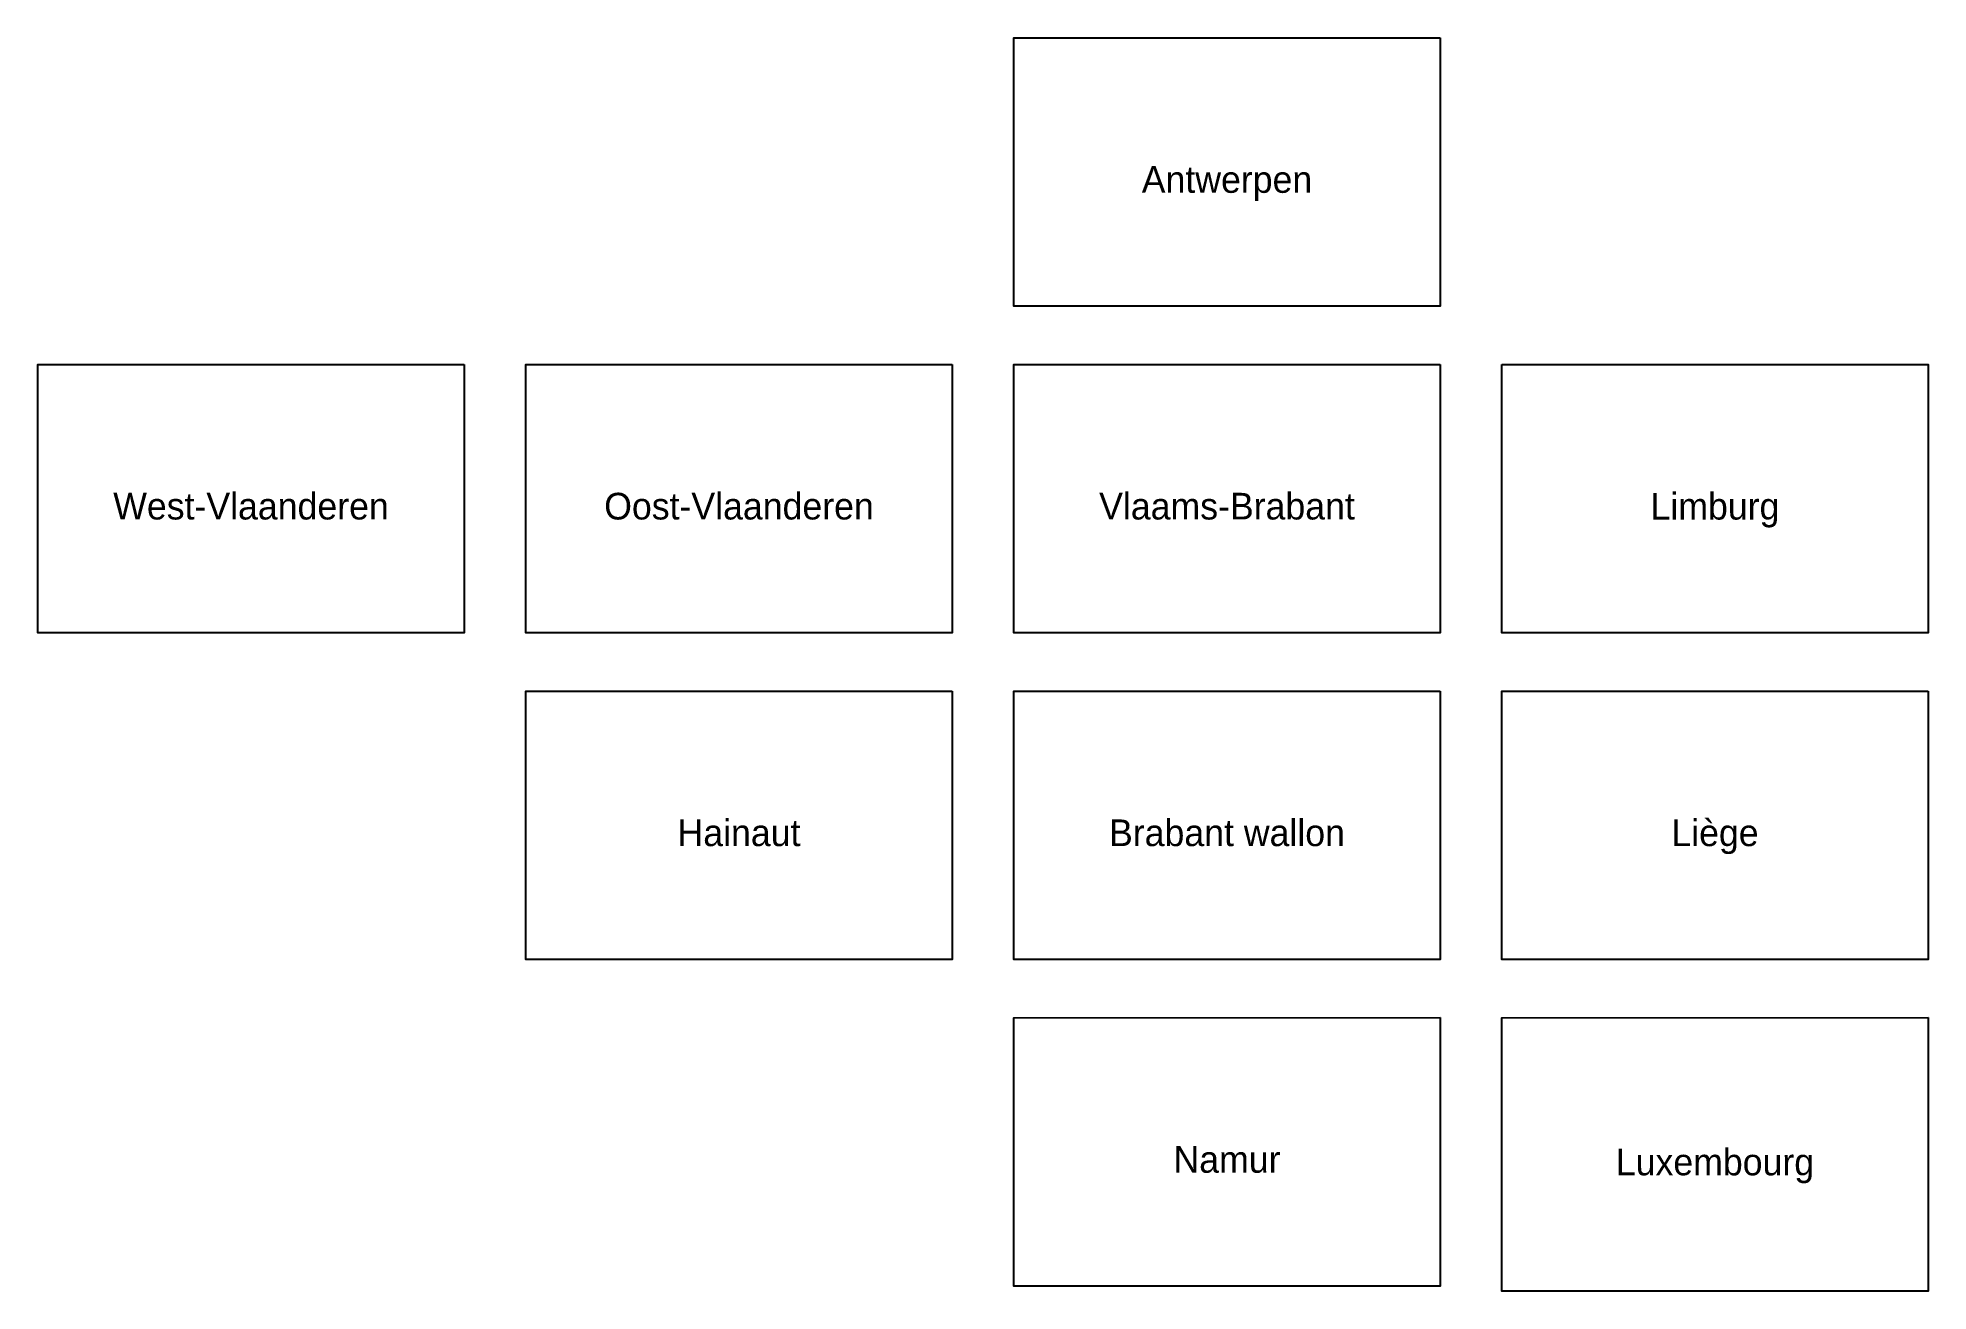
# Model space of a CAD drawing. Extents: x -2697 to 280846, y 62854 to 250935.
import ezdxf
from ezdxf.enums import TextEntityAlignment as Align

# ---------------------------------------------------------------- set-up
doc = ezdxf.new("R2010")
doc.units = 0
doc.header["$MEASUREMENT"] = 0
doc.layers.add('LABELS', color=7, linetype='CONTINUOUS')
doc.layers.add('TILES', color=7, linetype='CONTINUOUS')

msp = doc.modelspace()

# ---------------------------------------------------------------- linework, layer by layer
at = {"layer": 'TILES'}
for points in [[(207646.4191, 250934.7015), (207646.4191, 210674.7015), (143695.1691, 210674.7015), (143695.1691, 250934.7015)], [(61257.0441, 201925.5765), (61254.4459, 161644.9516), (-2696.8041, 161649.0766), (-2694.2059, 201929.7015)], [(134455.1691, 201925.5765), (134452.5712, 161644.9516), (70494.4462, 161649.0766), (70497.0441, 201929.7015)], [(207646.4191, 201925.5765), (207643.8209, 161644.9516), (143692.5709, 161649.0766), (143695.1691, 201929.7015)], [(216886.4191, 201929.7015), (280844.5441, 201925.5765), (280841.9451, 161627.5868), (216883.8201, 161631.7118)], [(134455.1691, 152904.0765), (134455.1691, 112644.0765), (70497.0441, 112644.0765), (70497.0441, 152904.0765)], [(207646.4191, 152904.0765), (207646.4191, 112644.0765), (143695.1691, 112644.0765), (143695.1691, 152904.0765)], [(280844.5441, 152904.0765), (280844.5441, 112644.0765), (216886.4191, 112644.0765), (216886.4191, 152904.0765)], [(207646.4191, 103901.8265), (207648.151, 63628.0765), (143696.901, 63625.3265), (143695.1691, 103899.0765)], [(280844.5441, 103901.8265), (280846.3089, 62857.2436), (216888.1839, 62854.4936), (216886.4191, 103899.0765)]]:
    msp.add_lwpolyline(points, close=True, dxfattribs=at)

# ---------------------------------------------------------------- texts
at = {"layer": 'LABELS'}
for s, p in [('Antwerpen', (175670.7941, 226471.6706)), ('West-Vlaanderen', (29280.12, 177454.2956)), ('Oost-Vlaanderen', (102474.8076, 177454.2956)), ('Vlaams-Brabant', (175669.495, 177454.2956)), ('Limburg', (248864.1821, 177445.6132)), ('Hainaut', (102476.1066, 128441.0456)), ('Brabant wallon', (175670.7941, 128441.0456)), ('Liège', (248865.4816, 128441.0456)), ('Namur', (175671.6601, 79430.5456)), ('Luxembourg', (248866.364, 79045.1291))]:
    msp.add_text(s, height=4000, dxfattribs=at).set_placement(p, align=Align.BOTTOM_CENTER)

doc.saveas('drawing.dxf')
